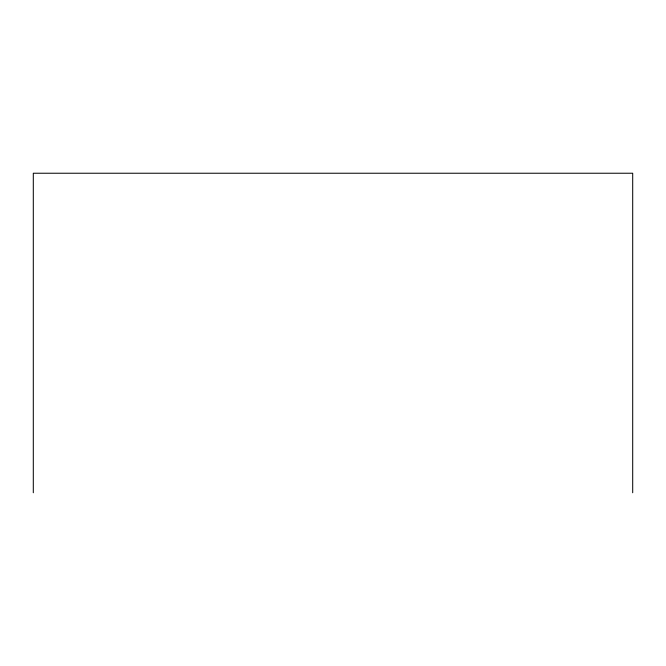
<?xml version="1.0" encoding="UTF-8"?>
<svg xmlns="http://www.w3.org/2000/svg" width="666" height="666" viewBox="0 0 666 666"><rect width="100%" height="100%" fill="white"/><g stroke="black" fill="none" stroke-linecap="round" stroke-linejoin="round"><path stroke-width="1" d="M632.7 492.765L632.7 173.235L33.3 173.235L33.3 492.765"/></g></svg>
